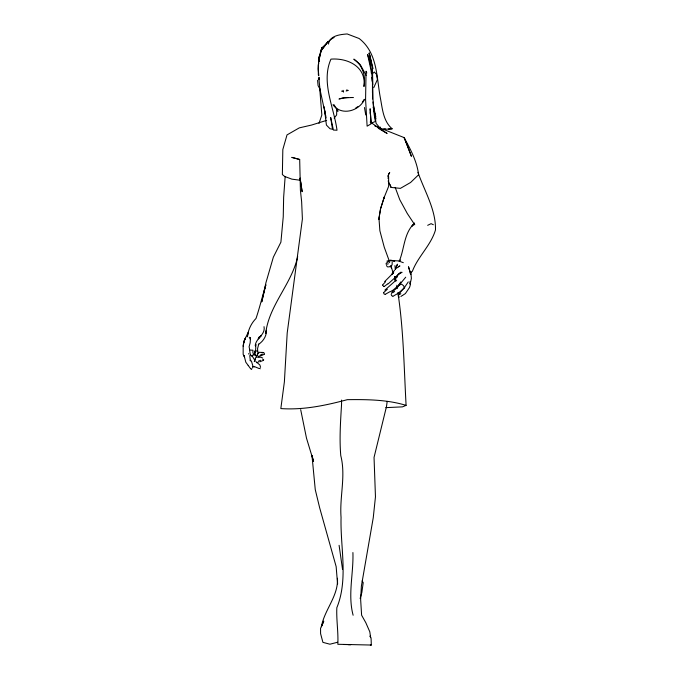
<?xml version="1.0" encoding="UTF-8"?>
<svg xmlns="http://www.w3.org/2000/svg" width="679" height="679" viewBox="0 0 679 679"><rect width="100%" height="100%" fill="white"/><g stroke="black" fill="none" stroke-linecap="round" stroke-linejoin="round"><path stroke-width="1.02" d="M252.902 353.131L252.911 350.186L249.617 350.109L250.279 354.82M372.508 98.998L372.576 87.914M370.25 114.157L370.284 112.162M410.812 271.693L411.372 278.398L410.158 284.085L410.252 281.386L410.192 285.486L409.505 287.514L405.38 293.574L402.808 295.255M251.773 369.079L251.366 369.41L251.043 368.714M352.91 552.545C353.674 573.339 347.614 594.779 353.122 615.233M372.457 92.777L372.508 68.01L369.249 53.038L369.401 55.143M248.616 354.039L248.641 353.606M250.509 337.438L250.169 342.836L249.091 346.765L249.694 349.727M266.474 330.359C266.592 336.181 263.155 341.435 258.326 344.491L258.741 344.1L257.57 348.599L257.757 351.849M285.155 176.565L283.644 197.317L283.245 216.822L280.902 242.165L273.357 257.154L265.956 282.634L261.746 301.917L265.871 284.739C262.425 295.976 259.751 307.443 256 318.485C251.111 323.416 248.183 329.918 247.368 336.784L248.251 332.252L244.559 339.865L243.591 342.581L243.328 346.426L243.803 341.953L245.543 337.87L243.591 342.581L243.803 341.953L243.175 345.823L243.158 354.379L244.61 357.205L244.041 355.397L245.84 362.272L247.945 365.09M252.605 368.018L252.843 365.854L251.425 361.084L250.313 360.303L250.33 360.914L249.77 355.558M388.057 178.509L388.677 173.917L389.721 172.576L387.734 176.192M387.191 401.391L386.478 406.594L374.044 457.434L375.462 496.799L373.255 517.704L361.389 586.07L360.642 599.515L361.61 615.216L365.811 622.694L369.8 631.784L370.658 637.623L370.055 635.977L371.09 638.421L371.303 645.042L370.361 645.05M382.566 285.138L383.89 286.58M384.28 197.054L380.664 208.394L378.789 219.436L380.478 209.039L384.28 197.054L383.711 198.531L388.668 186.292L388.617 176.421M398.208 295.959L399.294 297.139M259.488 352.257L258.41 352.316L257.231 355.134L258.241 352.571M266.338 330.376L265.718 333.338C268.909 305.211 291.758 284.051 297.691 256.569M318.714 62.986L318.23 65.006L318.358 74.996M391.197 294.363L391.63 295.662L392.751 296.18M360.125 598.488L361.839 592.529L363.206 582.667L362.119 580.952M328.432 44.076C329.739 35.486 340.247 34.519 347.173 33.95L359.14 38.508C377.634 52.818 376.446 76.99 380.333 97.759C382.43 108.623 383.143 121.066 392.131 128.798L388.43 129.078M383.627 292.649L383.898 293.837L384.959 294.27M319.003 123.451L321.838 115.006L319.767 89.068M255.559 357.943L254.319 361.618L255.508 358.588M318.349 79.087L318.824 77.703L319.495 77.924M253.827 354.735L255.194 350.797L253.827 354.735L255.465 352.282L255.813 346.91L255.228 345.441C256.093 337.972 265.684 334.722 264.029 326.658M396.171 267.543L397.453 264.19L395.297 268.96L399.931 265.896L398.454 266.771M399.286 261.092C404.608 248.429 403.759 233.143 414.538 223.119M323.696 621.243L321.388 626.751C324.426 609.632 338.414 596.213 337.471 578.27L337.556 583.898L336.147 566.592L319.648 507.756L315.26 489.627L311.967 455.422L313.562 461.414L306.501 438.184L300.678 409.615M255.465 346.502L256.212 344.728M323.688 621.209L320.556 628.389L320.59 633.651L322.915 642.359L329.926 644.21L337.675 642.232M373.773 87.633L377.405 79.579L376.522 74.266M391.418 293.498L392.233 291.877L396.994 287.989L400.033 284.128M408.266 281.912L404.336 287.701L403.649 285.817L401.586 284.145L398.463 285.426L400.771 281.946M364.631 99.287C359.166 111.101 341.554 116.304 332.948 104.804M386.012 263.435L388.261 261.653L389.975 261.644L389.177 262.671M362.306 102.359L364.071 99.567M394.575 280.155L397.478 276.149L397.894 274.452L402.112 272.313M382.684 284.883L385.596 281.649M372.177 73.858L374.384 72.016L375.954 73.858M259.633 336.945L258.198 338.855L261.16 335.757L258.546 337.505M394.635 270.132L392.19 273.365L392.19 274.528L393.676 272.559L384.67 281.59M395.713 281.267L396.638 280.079M334.136 118.138L336.623 114.972L336.75 108.954L337.989 111.28L333.898 104.583M398.955 293.965L404.098 287.743M252.783 355.117L251.485 355.762L250.644 355.066M414.58 223.255L411.975 226.158L414.182 224.045M405.719 277.202L399.931 284.153L393.336 289.941L390.213 291.775M383.728 292.505L387.395 289.195M410.26 273.391L412.433 271.159C417.967 256.484 430.919 245.357 435.485 229.969C436.003 209.718 424.468 191.037 417.941 172.313M384.874 290.128L395.068 281.081M387.658 283.89L384.187 286.521M388.099 283.924L401.119 272.135L399.057 273.688M397.351 293.905L404.701 287.811M399.193 261.16L400.635 260.04M399.311 294.754L400.822 293.642M400.916 296.485L402.452 295.407M392.649 292.827L394.618 291.469M396.808 294.041L393.039 296.282M389.585 291.877L385.231 294.346M355.847 107.893L358.342 106.408M386.156 264.36L388.371 263.817M378.763 127.966L380.384 127.109M259.013 356.39L260.948 355.457M427.677 225.318L431.097 223.663L433.329 224.732M386.886 261.118L390.629 260.15L394.72 260.991L390.977 260.634M346.154 91.02L348.225 90.451L346.663 89.942M261.271 355.652L264.369 354.277M343.922 644.507L350.67 644.651L348.072 644.6M260.668 354.794L262.417 354.022M258.427 361.194L260.6 360.269M259.794 361.805L263.613 360.277M397.886 292.539C403.581 329.867 404.013 367.746 406.093 405.38L402.452 406.865L385.799 407.646M256.637 362.671L258.317 362.119M334.136 37.489C329.222 39.662 325.92 44.458 321.812 47.844L319.079 57.053L318.196 68.935L318.824 75.785M338.931 99.058L342.912 97.92L347.886 97.479M326.65 120.37L311.576 125.046L299.278 127.881L287.013 134.909L282.829 149.516L282.362 174.554L284.688 176.464L291.902 179.154L300.042 180.224M264.437 353.937L264.038 353.369M258.113 353.233L258.724 353.08M383.38 129.095L385.239 128.687M341.588 91.13L343.133 91.325L343.566 92.038L343.073 90.307M253.284 354.871L254.574 354.591L257.316 357.358L255.966 357.358M339.542 98.862L344.482 97.869L352.376 97.487M382.285 129.485L392.131 128.798M263.69 359.836L262.722 359.403M258.343 357.383L260.974 357.23L262.748 358.079M351.357 97.504L353.462 97.564M263.452 352.494L261.95 352.477L263.944 352.554L260.116 352.333M371.303 645.042L337.828 644.286C338.439 631.971 336.275 619.919 336.835 607.713C348.446 579.306 340.213 547.257 341.062 517.491C339.424 496.714 346.035 476.098 340.765 455.592C339.313 438.49 340.544 421.362 341.562 404.277L341.554 400.084M390.892 260.617L398.48 260.889L403.318 262.688M388.15 180.945L391.053 187.421L400.398 188.372L410.583 182.49L418.587 174.783C417.067 161.398 410.43 149.278 404.141 137.608L374.808 125.938M260.235 355.618L260.719 355.703M258.58 356.67L257.536 355.567M299.66 159.463L291.775 157.375L299.685 159.506L300.407 190.307L301.637 201.68L302.401 218.969L287.2 333.007L284.382 381.853L280.834 408.58C303.572 410.15 325.623 405.448 347.351 399.659C366.915 399.447 387.336 399.591 406.093 405.38M256.093 350.873L257.596 351.306M254.625 366.668L259.005 368.485M252.919 366.507L254.252 366.999M255.296 355.041L256.789 355.804M395.568 276.531L396.969 277.253L396.417 276.625M378.237 128.272L387.115 133.466L370.165 122.033M255.788 361.5L259.904 365.013L260.583 367.381M259.42 368.273L260.278 368.799M380.673 128.832L376.098 123.366L373.043 102.028M248.124 365.37L250.627 368.731M386.444 265.523L387.403 266.839L389.203 266.889L392.097 264.971L392.199 262.238M320.386 89.764L318.086 85.647L317.568 80.3M414.776 224.791L407.298 213.512L399.778 199.711L395.186 187.387M252.299 356.246L254.812 360.226M390.612 266.516L391.554 268.12M249.244 337.242L250.364 339.296M366.125 75.394L360.286 64.658L353.818 59.132C362.679 65.133 365.998 76.311 363.944 86.522C366.533 66.882 347.937 57.8 330.953 59.132C320.785 82.176 333.915 107.01 337.013 130.232L333.406 130.054L330.665 117.475L332.523 129.256L329.994 128.73L326.421 125.08L324.486 109.243M375.962 118.935L373.153 107.155M251.493 355.431L251.85 356.254M366.804 73.043L366.066 71.21L365.574 99.372L367.118 126.175L371.099 123.833L370.114 108.742L371.15 123.188L375.419 121.465C370.658 99.363 375.512 76.082 367.577 54.49L370.819 69.3M388.931 260.049L384.246 247.19L379.867 230.733L378.975 218.332M391.002 266.024L393.2 273.102M394.457 277.142L395.399 280.181M390.264 184.798L391.053 187.421M373.026 68.638L369.249 53.038L370.063 59.107M326.149 117.959L320.055 89.806L318.875 78.866M375.793 116.788L373.425 105.517M323.985 106.518L325.631 115.888M364.479 107.537L365.752 114.989M396.808 285.265L397.274 288.38M300.407 179.969L300.118 178.017L302.13 191.707L300.695 181.93M339.093 545.313L342.547 569.443M370.335 61.135L370.607 63.155M254.846 353.114L255.109 355.092M394.94 265.608L395.373 269.546M371.04 70.285L371.362 73.315M371.795 77.347L372.219 81.378M372.839 84.569L372.542 73.332M319.003 77.745L319.181 79.706M319.325 61.127L319.079 57.053L319.189 61.263M319.291 61.127L319.079 57.053L319.249 61.271M321.108 50.713L319.283 58.581L321.812 47.844L321.108 50.713L327.847 41.886L321.108 50.713M397.037 276.183L394.474 276.998L397.037 276.183M405.957 141.953L404.141 137.608L411.406 156.297L405.957 141.953M409.776 271.031L408.503 266.737L410.761 274.392L409.776 271.031"/></g></svg>
